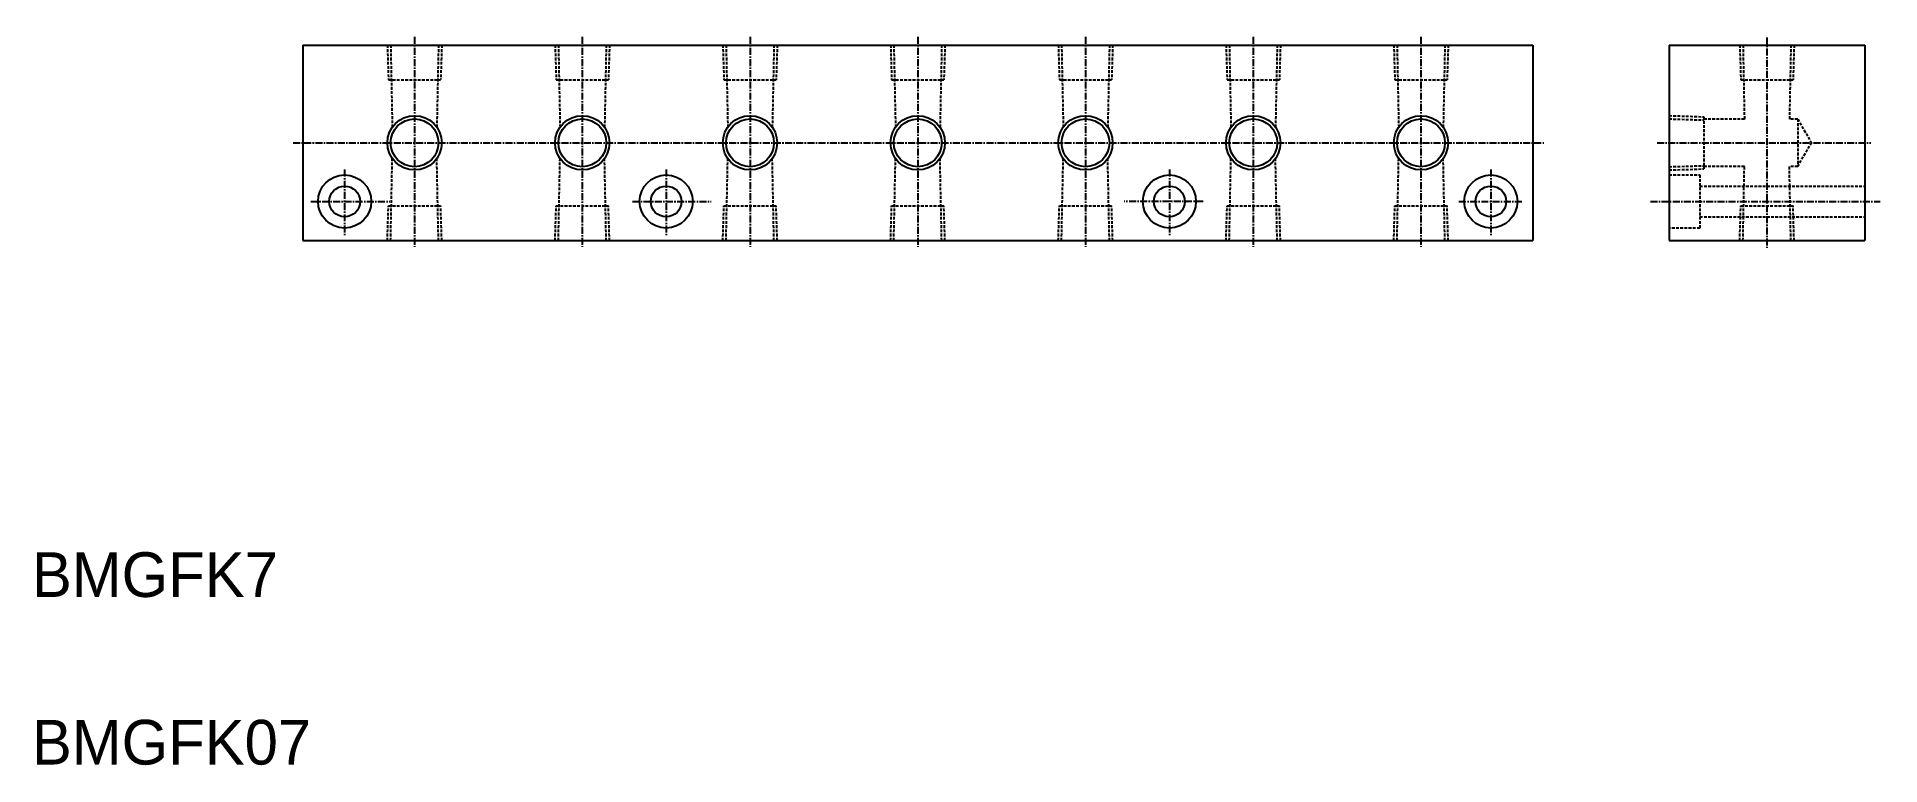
# Model space of a CAD drawing. Extents: x 1381 to 1710, y 120 to 251.
import ezdxf

# ---------------------------------------------------------------- set-up
doc = ezdxf.new("R2010")
doc.units = 0
doc.linetypes.add('CENTER', pattern=[2, 1.25, -0.25, 0.25, -0.25])
doc.linetypes.add('DASHED', pattern=[0.75, 0.5, -0.25])
doc.layers.get('0').update_dxf_attribs({"linetype": 'CONTINUOUS'})
doc.layers.add('CENTER', color=1, linetype='CENTER')

msp = doc.modelspace()

# ---------------------------------------------------------------- linework, layer by layer
at = {"color": 7, "linetype": 'CONTINUOUS'}
for p, q in [((1428.06, 249.31), (1648.06, 249.31)), ((1428.06, 249.31), (1428.06, 214.31)), ((1648.06, 249.31), (1648.06, 214.31)), ((1672.44, 249.31), (1672.44, 214.31)), ((1672.44, 249.31), (1707.44, 249.31)), ((1707.44, 249.31), (1707.44, 214.31)), ((1428.06, 214.31), (1648.06, 214.31)), ((1672.44, 214.31), (1707.44, 214.31))]:
    msp.add_line(p, q, dxfattribs=at)
at = {"color": 3, "linetype": 'DASHED'}
for p, q in [((1443.2, 249.31), (1443.39, 243.11)), ((1443.78, 249.31), (1444.08, 234.61)), ((1452.34, 249.31), (1452.04, 234.61)), ((1452.93, 249.31), (1452.73, 243.11)), ((1473.2, 249.31), (1473.39, 243.11)), ((1473.78, 249.31), (1474.08, 234.61)), ((1482.34, 249.31), (1482.04, 234.61)), ((1482.93, 249.31), (1482.73, 243.11)), ((1503.2, 249.31), (1503.39, 243.11)), ((1503.78, 249.31), (1504.08, 234.61)), ((1512.34, 249.31), (1512.04, 234.61)), ((1512.93, 249.31), (1512.73, 243.11)), ((1533.2, 249.31), (1533.39, 243.11)), ((1533.78, 249.31), (1534.08, 234.61)), ((1542.34, 249.31), (1542.04, 234.61)), ((1542.93, 249.31), (1542.73, 243.11)), ((1563.2, 249.31), (1563.39, 243.11)), ((1563.78, 249.31), (1564.08, 234.61)), ((1572.34, 249.31), (1572.04, 234.61)), ((1572.93, 249.31), (1572.73, 243.11)), ((1593.2, 249.31), (1593.39, 243.11)), ((1593.78, 249.31), (1594.08, 234.61)), ((1602.34, 249.31), (1602.04, 234.61)), ((1602.93, 249.31), (1602.73, 243.11)), ((1623.2, 249.31), (1623.39, 243.11)), ((1623.78, 249.31), (1624.08, 234.61)), ((1632.34, 249.31), (1632.04, 234.61)), ((1632.93, 249.31), (1632.73, 243.11)), ((1685.07, 249.31), (1685.27, 243.11)), ((1685.65, 249.31), (1685.91, 236.06)), ((1694.22, 249.31), (1693.96, 236.06)), ((1694.8, 249.31), (1694.61, 243.11)), ((1443.39, 243.11), (1452.73, 243.11)), ((1473.39, 243.11), (1482.73, 243.11)), ((1503.39, 243.11), (1512.73, 243.11)), ((1533.39, 243.11), (1542.73, 243.11)), ((1563.39, 243.11), (1572.73, 243.11)), ((1593.39, 243.11), (1602.73, 243.11)), ((1623.39, 243.11), (1632.73, 243.11)), ((1685.27, 243.11), (1694.61, 243.11)), ((1672.44, 236.68), (1678.64, 236.48)), ((1672.44, 236.1), (1678.64, 235.9)), ((1678.64, 236.48), (1678.64, 227.14)), ((1685.91, 236.06), (1678.64, 236.06)), ((1695.44, 236.06), (1693.96, 236.06)), ((1695.44, 236.06), (1697.89, 231.81)), ((1695.44, 236.06), (1695.44, 227.56)), ((1695.44, 227.56), (1697.89, 231.81)), ((1443.78, 214.31), (1444.08, 229.02)), ((1452.34, 214.31), (1452.04, 229.02)), ((1473.78, 214.31), (1474.08, 229.02)), ((1482.34, 214.31), (1482.04, 229.02)), ((1503.78, 214.31), (1504.08, 229.02)), ((1512.34, 214.31), (1512.04, 229.02)), ((1533.78, 214.31), (1534.08, 229.02)), ((1542.34, 214.31), (1542.04, 229.02)), ((1563.78, 214.31), (1564.08, 229.02)), ((1572.34, 214.31), (1572.04, 229.02)), ((1593.78, 214.31), (1594.08, 229.02)), ((1602.34, 214.31), (1602.04, 229.02)), ((1623.78, 214.31), (1624.08, 229.02)), ((1632.34, 214.31), (1632.04, 229.02)), ((1672.44, 227.53), (1678.64, 227.72)), ((1685.91, 227.56), (1678.64, 227.56)), ((1685.65, 214.31), (1685.91, 227.56)), ((1694.22, 214.31), (1693.96, 227.56)), ((1695.44, 227.56), (1693.96, 227.56)), ((1672.44, 226.95), (1678.64, 227.14)), ((1672.44, 226.06), (1677.94, 226.06)), ((1677.94, 226.06), (1677.94, 216.56)), ((1677.94, 224.06), (1707.44, 224.06)), ((1443.2, 214.31), (1443.39, 220.51)), ((1443.39, 220.51), (1452.73, 220.51)), ((1452.93, 214.31), (1452.73, 220.51)), ((1473.2, 214.31), (1473.39, 220.51)), ((1473.39, 220.51), (1482.73, 220.51)), ((1482.93, 214.31), (1482.73, 220.51)), ((1503.2, 214.31), (1503.39, 220.51)), ((1503.39, 220.51), (1512.73, 220.51)), ((1512.93, 214.31), (1512.73, 220.51)), ((1533.2, 214.31), (1533.39, 220.51)), ((1533.39, 220.51), (1542.73, 220.51)), ((1542.93, 214.31), (1542.73, 220.51)), ((1563.2, 214.31), (1563.39, 220.51)), ((1563.39, 220.51), (1572.73, 220.51)), ((1572.93, 214.31), (1572.73, 220.51)), ((1593.2, 214.31), (1593.39, 220.51)), ((1593.39, 220.51), (1602.73, 220.51)), ((1602.93, 214.31), (1602.73, 220.51)), ((1623.2, 214.31), (1623.39, 220.51)), ((1623.39, 220.51), (1632.73, 220.51)), ((1632.93, 214.31), (1632.73, 220.51)), ((1677.94, 218.56), (1707.44, 218.56)), ((1685.07, 214.31), (1685.27, 220.51)), ((1685.27, 220.51), (1694.61, 220.51)), ((1694.8, 214.31), (1694.61, 220.51)), ((1677.94, 216.56), (1672.44, 216.56))]:
    msp.add_line(p, q, dxfattribs=at)
for p, q in [((1672.44, 243.06), (1672.44, 243.06)), ((1672.44, 231.81), (1672.44, 231.81))]:
    msp.add_line(p, q)
at = {"color": 3}
for centre in [(1448.06, 231.81), (1478.06, 231.81), (1508.06, 231.81), (1538.06, 231.81), (1568.06, 231.81), (1598.06, 231.81), (1628.06, 231.81)]:
    msp.add_circle(centre, 4.86, dxfattribs=at)
at = {"color": 7, "linetype": 'CONTINUOUS'}
for centre, radius in [((1448.06, 231.81), 4.28), ((1478.06, 231.81), 4.28), ((1508.06, 231.81), 4.28), ((1538.06, 231.81), 4.28), ((1568.06, 231.81), 4.28), ((1598.06, 231.81), 4.28), ((1628.06, 231.81), 4.28), ((1435.56, 221.31), 4.75), ((1493.06, 221.31), 4.75), ((1583.06, 221.31), 4.75), ((1640.56, 221.31), 4.75), ((1435.56, 221.31), 2.75), ((1493.06, 221.31), 2.75), ((1583.06, 221.31), 2.75), ((1640.56, 221.31), 2.75)]:
    msp.add_circle(centre, radius, dxfattribs=at)
at = {"layer": 'CENTER', "color": 1, "linetype": 'CENTER'}
for p, q in [((1448.06, 250.79), (1448.06, 213.22)), ((1478.06, 250.79), (1478.06, 213.22)), ((1508.06, 250.79), (1508.06, 213.22)), ((1538.06, 250.79), (1538.06, 213.22)), ((1568.06, 250.79), (1568.06, 213.22)), ((1598.06, 250.79), (1598.06, 213.22)), ((1628.06, 250.79), (1628.06, 213.22)), ((1689.94, 250.67), (1689.94, 213.04)), ((1426.33, 231.81), (1650.04, 231.81)), ((1670.29, 231.81), (1708.55, 231.81)), ((1435.56, 227.01), (1435.56, 215.08)), ((1493.06, 227.01), (1493.06, 215.08)), ((1583.06, 227.01), (1583.06, 215.08)), ((1640.56, 227.01), (1640.56, 215.08)), ((1429.52, 221.31), (1443.64, 221.31)), ((1487.02, 221.31), (1501.14, 221.31)), ((1589.1, 221.31), (1574.99, 221.31)), ((1634.86, 221.31), (1646.14, 221.31)), ((1669.09, 221.31), (1710.19, 221.31))]:
    msp.add_line(p, q, dxfattribs=at)

# ---------------------------------------------------------------- texts
at = {"color": 7, "linetype": 'CONTINUOUS'}
for s, p in [('BMGFK7', (1379.63, 150.51)), ('BMGFK07', (1379.63, 120.51))]:
    msp.add_text(s, height=8, dxfattribs=at).set_placement(p)

doc.saveas('drawing.dxf')
